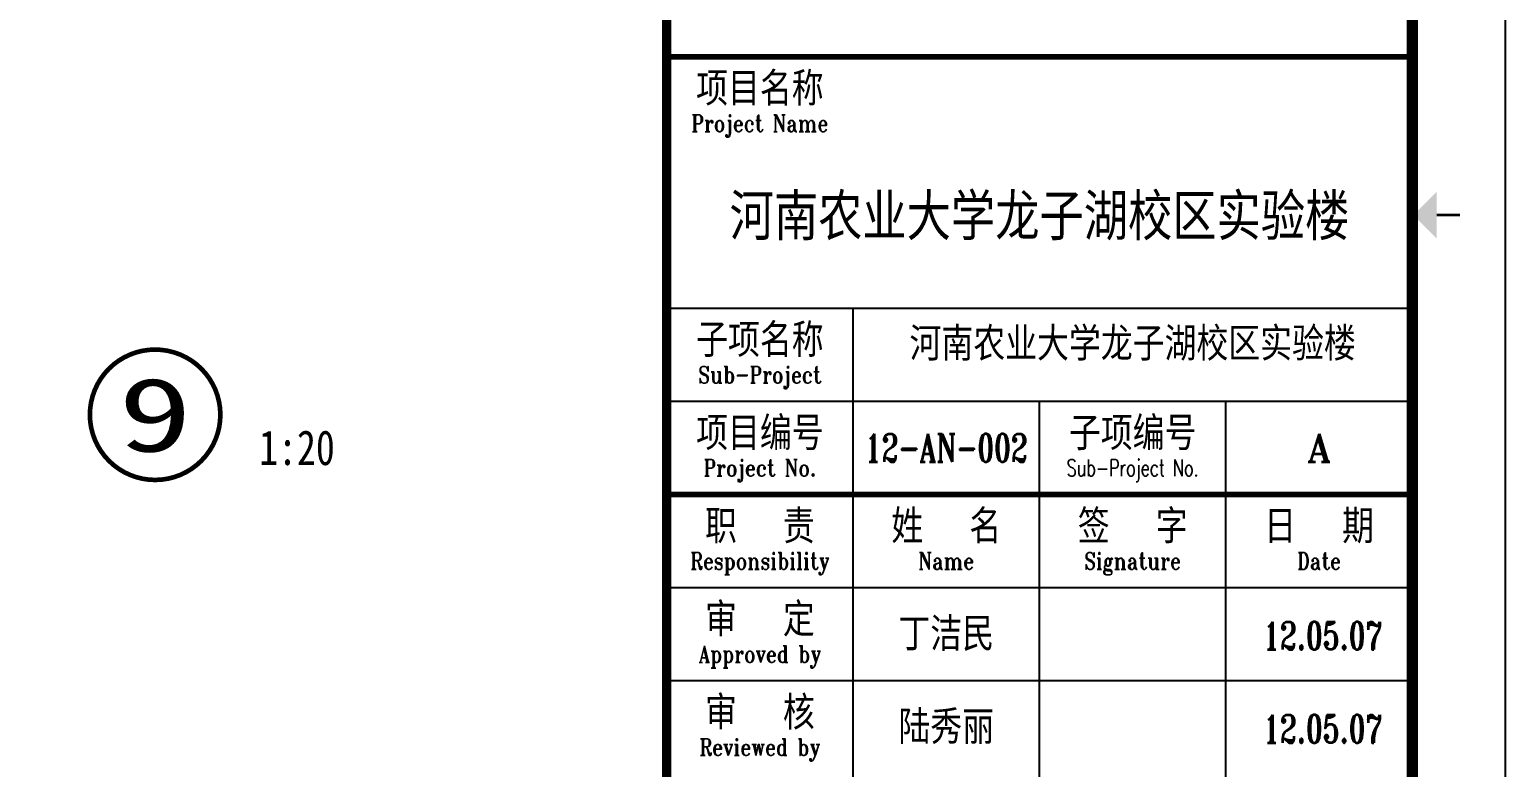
# Model space of a CAD drawing. Extents: x 0 to 125661, y -104936 to 8656.
# Drawn here: x 37383 to 40551, y -19007 to -17421 of the extents above; entities that cross this region are included whole.
import ezdxf
from ezdxf.enums import TextEntityAlignment as Align

# ---------------------------------------------------------------- set-up
doc = ezdxf.new("R2010")
doc.units = 0
doc.header["$LTSCALE"] = 800
doc.header["$MEASUREMENT"] = 0
doc.layers.get('0').update_dxf_attribs({"linetype": 'CONTINUOUS'})
for name, color, linetype in [('AXIS_TEXT', 7, 'CONTINUOUS'), ('DIM_IDEN', 3, 'CONTINUOUS'), ('PUB_TEXT', 7, 'CONTINUOUS'), ('图框', 107, 'CONTINUOUS')]:
    doc.layers.add(name, color=color, linetype=linetype)
doc.styles.add('ht', font='SIMHEI.TTF')
doc.styles.add('TKZ1_tjhts.shx', font='tjromant.shx', dxfattribs={"bigfont": 'tjhts.shx'})
doc.styles.add('TKZ2_tjkts.shx', font='tjromant.shx', dxfattribs={"bigfont": 'tjkts.shx'})
doc.styles.add('房间名称', font='SIMHEI.TTF', dxfattribs={"width": 0.8})

# ---------------------------------------------------------------- blocks, each defined once
blk = doc.blocks.new('TJAD_TK_A1')
for p, q in [((1251.38, 643.45), (1331.38, 643.45)), ((1271.38, 513.45), (1271.38, 643.45)), ((1251.38, 633.45), (1331.38, 633.45)), ((1291.38, 513.45), (1291.38, 633.45)), ((1311.38, 513.45), (1311.38, 633.45)), ((1251.38, 613.45), (1331.38, 613.45)), ((1251.38, 603.45), (1331.38, 603.45))]:
    blk.add_line(p, q)
for points, const_width in [([(1251.38, 940.45), (1251.38, 366.45)], 1), ([(1251.38, 623.45), (1331.38, 623.45)], 0.6)]:
    blk.add_lwpolyline(points, dxfattribs=dict(const_width=const_width))
at = {"layer": '图框'}
blk.add_line((1341.38, 356.45), (1341.38, 950.45), dxfattribs=at)
at = {"layer": '图框', "const_width": 1.2}
blk.add_lwpolyline([(1331.38, 940.45), (525.38, 940.45), (525.38, 366.45), (1331.38, 366.45)], close=True, dxfattribs=at)
at = {"layer": '图框'}
for points, const_width in [([(1251.38, 670.45), (1331.38, 670.45)], 0.6), ([(1333.99, 653.45), (1336.49, 653.45)], 0.3)]:
    blk.add_lwpolyline(points, dxfattribs=dict(at, const_width=const_width))
blk.add_solid([(1333.99, 650.95), (1333.99, 655.95), (1331.49, 653.45)], dxfattribs=at)
at = {"style": 'TKZ2_tjkts.shx'}
for s, p in [('项目名称', (1261.38, 667)), ('子项名称', (1261.38, 640)), ('项目编号', (1261.38, 630)), ('职  责', (1261.38, 620)), ('姓  名', (1281.38, 620)), ('签  字', (1301.38, 620)), ('日  期', (1321.38, 620)), ('审  定', (1261.38, 610)), ('审  核', (1261.38, 600))]:
    blk.add_text(s, height=3.6, dxfattribs=at).set_placement(p, align=Align.MIDDLE_CENTER)
at = {"style": 'TKZ2_tjkts.shx', "width": 0.8}
for s, p in [('Project Name', (1261.38, 663.3)), ('Sub-Project', (1261.38, 636.3)), ('Project No.', (1261.38, 626.3)), ('Responsibility', (1261.38, 616.3)), ('Name', (1281.38, 616.3)), ('Signature', (1301.38, 616.3)), ('Date', (1321.38, 616.3)), ('Approved by', (1261.38, 606.3)), ('Reviewed by', (1261.38, 596.3))]:
    blk.add_text(s, height=1.8, dxfattribs=at).set_placement(p, align=Align.MIDDLE_CENTER)
at = {"layer": '图框', "style": 'TKZ2_tjkts.shx'}
blk.add_text('子项编号', height=3.6, dxfattribs=at).set_placement((1301.38, 630), align=Align.MIDDLE_CENTER)
at = {"layer": '图框', "style": 'TKZ2_tjkts.shx', "width": 0.7}
blk.add_text('Sub-Project No.', height=1.8, dxfattribs=at).set_placement((1301.38, 626.3), align=Align.MIDDLE_CENTER)

msp = doc.modelspace()

# ---------------------------------------------------------------- linework, layer by layer
at = {"layer": 'DIM_IDEN', "color": 0, "const_width": 10}
msp.add_lwpolyline([(37793, -18248.9, 1), (37513, -18248.9, 1)], format="xyb", close=True, dxfattribs=at)

# ---------------------------------------------------------------- block references
at = {"layer": '图框', "xscale": 20, "yscale": 20, "zscale": 20}
msp.add_blockref('TJAD_TK_A1', (13723.2, -30889), dxfattribs=at)

# ---------------------------------------------------------------- texts
at = {"layer": 'AXIS_TEXT', "color": 0, "style": 'ht', "width": 1.382813}
msp.add_text('9', height=158.4, dxfattribs=at).set_placement((37573.8, -18328.1), (37732.2, -18328.1), align=Align.FIT)
at = {"layer": 'PUB_TEXT', "style": '房间名称', "width": 0.8}
msp.add_text('1:20', height=74.68, dxfattribs=at).set_placement((37876.1, -18356.9))
at = {"layer": '图框', "color": 3, "style": 'TKZ1_tjhts.shx'}
for s, height, p in [('河南农业大学龙子湖校区实验楼', 100, (39550.8, -17824.1)), ('河南农业大学龙子湖校区实验楼', 72, (39750.8, -18096.8)), ('A', 60, (40150.8, -18320))]:
    msp.add_text(s, height=height, dxfattribs=at).set_placement(p, align=Align.MIDDLE_CENTER)
at = {"layer": '图框', "color": 3, "style": 'TKZ1_tjhts.shx', "width": 0.7}
msp.add_text('12-AN-002', height=60, dxfattribs=at).set_placement((39350.8, -18320), align=Align.MIDDLE_CENTER)
at = {"layer": '图框', "style": 'TKZ1_tjhts.shx'}
for s, p in [('丁洁民', (39350.8, -18720)), ('陆秀丽', (39350.8, -18920))]:
    msp.add_text(s, height=72, dxfattribs=at).set_placement(p, align=Align.MIDDLE_CENTER)
at = {"layer": '图框', "style": 'TKZ1_tjhts.shx', "width": 0.7}
for p in [(40158.6, -18723.4), (40158.6, -18923.4)]:
    msp.add_text('12.05.07', height=60, dxfattribs=at).set_placement(p, align=Align.MIDDLE_CENTER)

doc.saveas('drawing.dxf')
